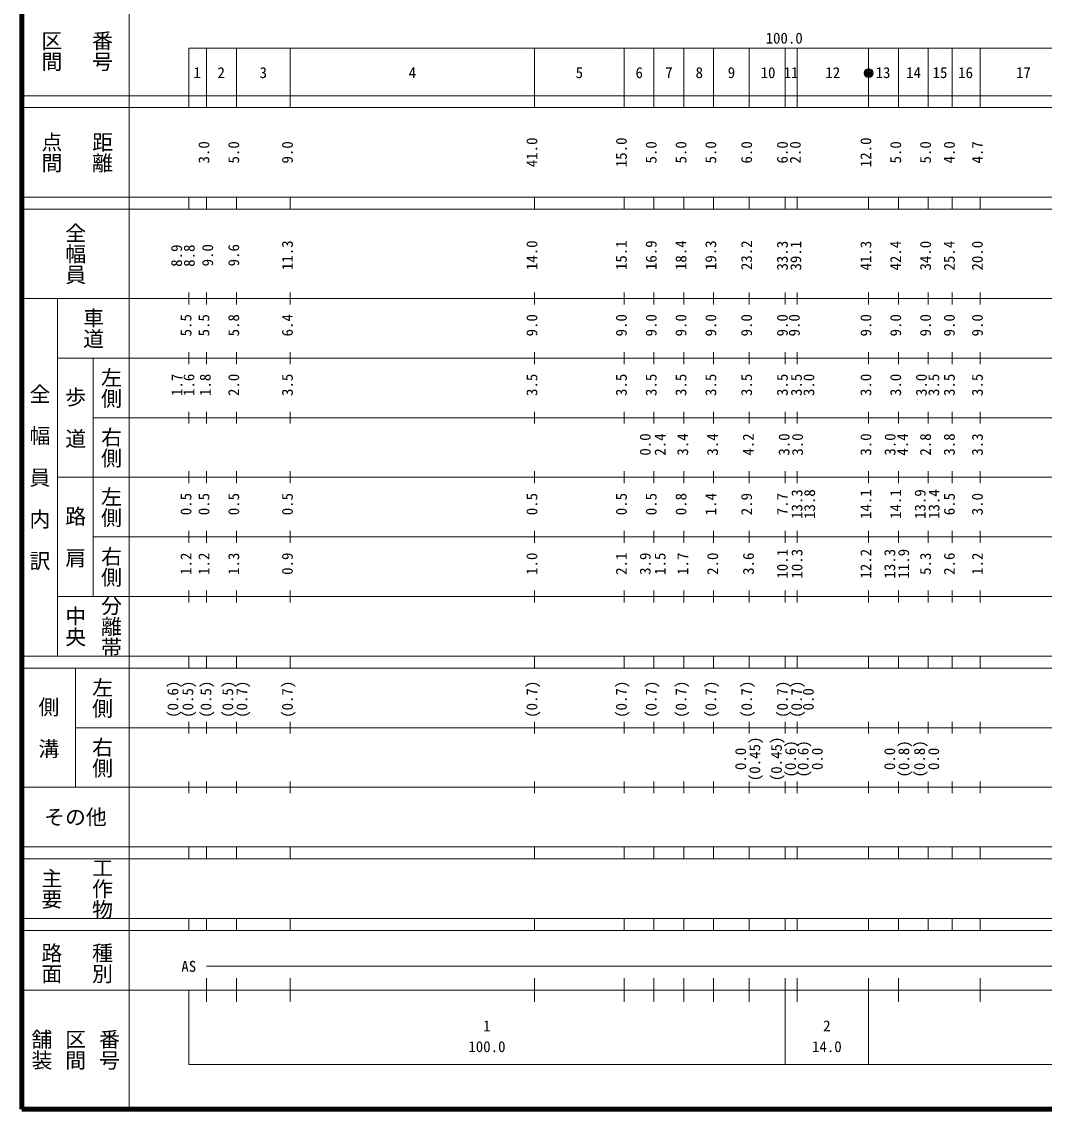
# Model space of a CAD drawing. Units: millimetres on the paper, enlarged 1000 times. Extents: x 40000 to 680000, y 20000 to 380000.
# Drawn here: x 40000 to 211453, y 20000 to 202409 of the extents above; entities that cross this region are included whole.
import ezdxf
from ezdxf.enums import TextEntityAlignment as Align

# ---------------------------------------------------------------- set-up
doc = ezdxf.new("R2010")
doc.units = ezdxf.units.MM
doc.header["$LTSCALE"] = 1000
doc.header["$PDMODE"] = 32
doc.header["$PDSIZE"] = 500
doc.layers.add('M-TTL', color=2, linetype='Continuous', lineweight=140)
doc.layers.add('M-TTL-BAND', color=7, linetype='Continuous', lineweight=13)
doc.styles.add('@ＭＳ ゴシック', font='')
doc.styles.add('ＭＳ ゴシック', font='')
doc.styles.get('@ＭＳ ゴシック').set_extended_font_data('@MS Gothic')
doc.styles.get('ＭＳ ゴシック').set_extended_font_data('MS Gothic')

msp = doc.modelspace()

# ---------------------------------------------------------------- linework, layer by layer
at = {"layer": 'M-TTL'}
for p, q in [((40000, 380000), (40000, 20000)), ((40000, 20000), (680000, 20000))]:
    msp.add_line(p, q, dxfattribs=at)
at = {"layer": 'M-TTL-BAND'}
for p, q in [((58000, 370000), (58000, 20000)), ((68000, 198000), (579000, 198000)), ((68000, 198000), (68000, 188000)), ((71000, 188000), (71000, 198000)), ((76000, 188000), (76000, 198000)), ((85000, 188000), (85000, 198000)), ((126000, 188000), (126000, 198000)), ((141000, 188000), (141000, 198000)), ((146000, 188000), (146000, 198000)), ((151000, 188000), (151000, 198000)), ((156000, 188000), (156000, 198000)), ((162000, 188000), (162000, 198000)), ((168000, 188000), (168000, 198000)), ((170000, 188000), (170000, 198000)), ((182000, 188000), (182000, 198000)), ((187000, 188000), (187000, 198000)), ((192000, 188000), (192000, 198000)), ((196000, 188000), (196000, 198000)), ((200700, 188000), (200700, 198000)), ((40000, 190000), (579000, 190000)), ((40000, 188000), (579000, 188000)), ((40000, 173000), (579000, 173000)), ((68000, 171000), (68000, 173000)), ((71000, 171000), (71000, 173000)), ((76000, 171000), (76000, 173000)), ((85000, 171000), (85000, 173000)), ((126000, 171000), (126000, 173000)), ((141000, 171000), (141000, 173000)), ((146000, 171000), (146000, 173000)), ((151000, 171000), (151000, 173000)), ((156000, 171000), (156000, 173000)), ((162000, 171000), (162000, 173000)), ((168000, 171000), (168000, 173000)), ((170000, 171000), (170000, 173000)), ((182000, 171000), (182000, 173000)), ((187000, 171000), (187000, 173000)), ((192000, 171000), (192000, 173000)), ((196000, 171000), (196000, 173000)), ((200700, 171000), (200700, 173000)), ((40000, 171000), (579000, 171000)), ((68000, 155000), (68000, 157000)), ((71000, 155000), (71000, 157000)), ((76000, 155000), (76000, 157000)), ((85000, 155000), (85000, 157000)), ((126000, 155000), (126000, 157000)), ((141000, 155000), (141000, 157000)), ((146000, 155000), (146000, 157000)), ((151000, 155000), (151000, 157000)), ((156000, 155000), (156000, 157000)), ((162000, 155000), (162000, 157000)), ((168000, 155000), (168000, 157000)), ((170000, 155000), (170000, 157000)), ((182000, 155000), (182000, 157000)), ((187000, 155000), (187000, 157000)), ((192000, 155000), (192000, 157000)), ((196000, 155000), (196000, 157000)), ((200700, 155000), (200700, 157000)), ((40000, 156000), (579000, 156000)), ((46000, 96000), (46000, 156000)), ((46000, 146000), (579000, 146000)), ((52000, 146000), (52000, 106000)), ((68000, 145000), (68000, 147000)), ((71000, 145000), (71000, 147000)), ((76000, 145000), (76000, 147000)), ((85000, 145000), (85000, 147000)), ((126000, 145000), (126000, 147000)), ((141000, 145000), (141000, 147000)), ((146000, 145000), (146000, 147000)), ((151000, 145000), (151000, 147000)), ((156000, 145000), (156000, 147000)), ((162000, 145000), (162000, 147000)), ((168000, 145000), (168000, 147000)), ((170000, 145000), (170000, 147000)), ((182000, 145000), (182000, 147000)), ((187000, 145000), (187000, 147000)), ((192000, 145000), (192000, 147000)), ((196000, 145000), (196000, 147000)), ((200700, 145000), (200700, 147000)), ((68000, 135000), (68000, 137000)), ((71000, 135000), (71000, 137000)), ((76000, 135000), (76000, 137000)), ((85000, 135000), (85000, 137000)), ((126000, 135000), (126000, 137000)), ((141000, 135000), (141000, 137000)), ((146000, 135000), (146000, 137000)), ((151000, 135000), (151000, 137000)), ((156000, 135000), (156000, 137000)), ((162000, 135000), (162000, 137000)), ((168000, 135000), (168000, 137000)), ((170000, 135000), (170000, 137000)), ((182000, 135000), (182000, 137000)), ((187000, 135000), (187000, 137000)), ((192000, 135000), (192000, 137000)), ((196000, 135000), (196000, 137000)), ((200700, 135000), (200700, 137000)), ((52000, 136000), (579000, 136000)), ((46000, 126000), (579000, 126000)), ((68000, 125000), (68000, 127000)), ((71000, 125000), (71000, 127000)), ((76000, 125000), (76000, 127000)), ((85000, 125000), (85000, 127000)), ((126000, 125000), (126000, 127000)), ((141000, 125000), (141000, 127000)), ((146000, 125000), (146000, 127000)), ((151000, 125000), (151000, 127000)), ((156000, 125000), (156000, 127000)), ((162000, 125000), (162000, 127000)), ((168000, 125000), (168000, 127000)), ((170000, 125000), (170000, 127000)), ((182000, 125000), (182000, 127000)), ((187000, 125000), (187000, 127000)), ((192000, 125000), (192000, 127000)), ((196000, 125000), (196000, 127000)), ((200700, 125000), (200700, 127000)), ((68000, 115000), (68000, 117000)), ((71000, 115000), (71000, 117000)), ((76000, 115000), (76000, 117000)), ((85000, 115000), (85000, 117000)), ((126000, 115000), (126000, 117000)), ((141000, 115000), (141000, 117000)), ((146000, 115000), (146000, 117000)), ((151000, 115000), (151000, 117000)), ((156000, 115000), (156000, 117000)), ((162000, 115000), (162000, 117000)), ((168000, 115000), (168000, 117000)), ((170000, 115000), (170000, 117000)), ((182000, 115000), (182000, 117000)), ((187000, 115000), (187000, 117000)), ((192000, 115000), (192000, 117000)), ((196000, 115000), (196000, 117000)), ((200700, 115000), (200700, 117000)), ((52000, 116000), (579000, 116000)), ((46000, 106000), (579000, 106000)), ((68000, 105000), (68000, 107000)), ((71000, 105000), (71000, 107000)), ((76000, 105000), (76000, 107000)), ((85000, 105000), (85000, 107000)), ((126000, 105000), (126000, 107000)), ((141000, 105000), (141000, 107000)), ((146000, 105000), (146000, 107000)), ((151000, 105000), (151000, 107000)), ((156000, 105000), (156000, 107000)), ((162000, 105000), (162000, 107000)), ((168000, 105000), (168000, 107000)), ((170000, 105000), (170000, 107000)), ((182000, 105000), (182000, 107000)), ((187000, 105000), (187000, 107000)), ((192000, 105000), (192000, 107000)), ((196000, 105000), (196000, 107000)), ((200700, 105000), (200700, 107000)), ((40000, 96000), (579000, 96000)), ((68000, 94000), (68000, 96000)), ((71000, 94000), (71000, 96000)), ((76000, 94000), (76000, 96000)), ((85000, 94000), (85000, 96000)), ((126000, 94000), (126000, 96000)), ((141000, 94000), (141000, 96000)), ((146000, 94000), (146000, 96000)), ((151000, 94000), (151000, 96000)), ((156000, 94000), (156000, 96000)), ((162000, 94000), (162000, 96000)), ((168000, 94000), (168000, 96000)), ((170000, 94000), (170000, 96000)), ((182000, 94000), (182000, 96000)), ((187000, 94000), (187000, 96000)), ((192000, 94000), (192000, 96000)), ((196000, 94000), (196000, 96000)), ((200700, 94000), (200700, 96000)), ((40000, 94000), (579000, 94000)), ((49000, 94000), (49000, 74000)), ((49000, 84000), (579000, 84000)), ((68000, 83000), (68000, 85000)), ((71000, 83000), (71000, 85000)), ((76000, 83000), (76000, 85000)), ((85000, 83000), (85000, 85000)), ((126000, 83000), (126000, 85000)), ((141000, 83000), (141000, 85000)), ((146000, 83000), (146000, 85000)), ((151000, 83000), (151000, 85000)), ((156000, 83000), (156000, 85000)), ((162000, 83000), (162000, 85000)), ((168000, 83000), (168000, 85000)), ((170000, 83000), (170000, 85000)), ((182000, 83000), (182000, 85000)), ((187000, 83000), (187000, 85000)), ((192000, 83000), (192000, 85000)), ((196000, 83000), (196000, 85000)), ((200700, 83000), (200700, 85000)), ((68000, 73000), (68000, 75000)), ((71000, 73000), (71000, 75000)), ((76000, 73000), (76000, 75000)), ((85000, 73000), (85000, 75000)), ((126000, 73000), (126000, 75000)), ((141000, 73000), (141000, 75000)), ((146000, 73000), (146000, 75000)), ((151000, 73000), (151000, 75000)), ((156000, 73000), (156000, 75000)), ((162000, 73000), (162000, 75000)), ((168000, 73000), (168000, 75000)), ((170000, 73000), (170000, 75000)), ((182000, 73000), (182000, 75000)), ((187000, 73000), (187000, 75000)), ((192000, 73000), (192000, 75000)), ((196000, 73000), (196000, 75000)), ((200700, 73000), (200700, 75000)), ((40000, 74000), (579000, 74000)), ((40000, 64000), (579000, 64000)), ((68000, 62000), (68000, 64000)), ((71000, 62000), (71000, 64000)), ((76000, 62000), (76000, 64000)), ((85000, 62000), (85000, 64000)), ((126000, 62000), (126000, 64000)), ((141000, 62000), (141000, 64000)), ((146000, 62000), (146000, 64000)), ((151000, 62000), (151000, 64000)), ((156000, 62000), (156000, 64000)), ((162000, 62000), (162000, 64000)), ((168000, 62000), (168000, 64000)), ((170000, 62000), (170000, 64000)), ((182000, 62000), (182000, 64000)), ((187000, 62000), (187000, 64000)), ((192000, 62000), (192000, 64000)), ((196000, 62000), (196000, 64000)), ((200700, 62000), (200700, 64000)), ((40000, 62000), (579000, 62000)), ((40000, 52000), (579000, 52000)), ((68000, 50000), (68000, 52000)), ((71000, 50000), (71000, 52000)), ((76000, 50000), (76000, 52000)), ((85000, 50000), (85000, 52000)), ((126000, 50000), (126000, 52000)), ((141000, 50000), (141000, 52000)), ((146000, 50000), (146000, 52000)), ((151000, 50000), (151000, 52000)), ((156000, 50000), (156000, 52000)), ((162000, 50000), (162000, 52000)), ((168000, 50000), (168000, 52000)), ((170000, 50000), (170000, 52000)), ((182000, 50000), (182000, 52000)), ((187000, 50000), (187000, 52000)), ((192000, 50000), (192000, 52000)), ((196000, 50000), (196000, 52000)), ((200700, 50000), (200700, 52000)), ((40000, 50000), (579000, 50000)), ((71000, 44000), (452000, 44000)), ((71000, 38000), (71000, 42000)), ((76000, 38000), (76000, 42000)), ((85000, 38000), (85000, 42000)), ((126000, 38000), (126000, 42000)), ((141000, 38000), (141000, 42000)), ((146000, 38000), (146000, 42000)), ((151000, 38000), (151000, 42000)), ((156000, 38000), (156000, 42000)), ((162000, 38000), (162000, 42000)), ((168000, 27500), (168000, 42000)), ((170000, 38000), (170000, 42000)), ((182000, 27500), (182000, 42000)), ((187000, 38000), (187000, 42000)), ((200700, 38000), (200700, 42000)), ((40000, 40000), (579000, 40000)), ((68000, 40000), (68000, 27500)), ((68000, 27500), (579000, 27500))]:
    msp.add_line(p, q, dxfattribs=at)
for radius in [750, 600, 450, 300, 150, 20]:
    msp.add_circle((182000, 193791), radius, dxfattribs=at)
msp.add_point((182000, 193791), dxfattribs=at)

# ---------------------------------------------------------------- texts
at = {"layer": 'M-TTL-BAND', "style": '@ＭＳ ゴシック'}
for s, p in [('番号', (53500, 197500)), ('区間', (45000, 197500)), ('点間', (45000, 180500)), ('距離', (53500, 180500)), ('全幅員', (49000, 163500)), ('車道', (52000, 151000)), ('左側', (55000, 141000)), ('全\u3000幅\u3000員\u3000内\u3000訳', (43000, 126000)), ('歩\u3000道', (49000, 136000)), ('右側', (55000, 131000)), ('左側', (55000, 121000)), ('路\u3000肩', (49000, 116000)), ('右側', (55000, 111000)), ('分離帯', (55000, 101000)), ('中央', (49000, 101000)), ('左側', (53500, 89000)), ('側\u3000溝', (44500, 84000)), ('右側', (53500, 79000)), ('主要', (45000, 57000)), ('工作物', (53500, 57000)), ('路面', (45000, 44500)), ('種別', (53500, 44500)), ('舗装', (43333, 30000)), ('区間', (49000, 30000)), ('番号', (54667, 30000))]:
    msp.add_text(s, height=2566, rotation=270, dxfattribs=at).set_placement(p, align=Align.MIDDLE_CENTER)
at = {"layer": 'M-TTL-BAND', "style": 'ＭＳ ゴシック'}
for s, p in [('100.0', (167844, 198195)), ('1', (69424, 192405)), ('2', (73439, 192405)), ('3', (80500, 192405)), ('4', (105500, 192405)), ('5', (133500, 192405)), ('6', (143536, 192405)), ('7', (148521, 192405)), ('8', (153610, 192405)), ('9', (159000, 192405)), ('10', (165137, 192405)), ('11', (169000, 192405)), ('12', (176000, 192405)), ('13', (184416, 192405)), ('14', (189540, 192405)), ('15', (193971, 192405)), ('16', (198263, 192405)), ('17', (207950, 192405)), ('AS', (68000, 42500)), ('1', (118000, 32523)), ('2', (175000, 32523)), ('100.0', (118000, 29033)), ('14.0', (175000, 29033))]:
    msp.add_text(s, height=1833, dxfattribs=at).set_placement(p, align=Align.BOTTOM_CENTER)
for s, p in [('41.0', (127000, 180500)), ('15.0', (142000, 180500)), ('12.0', (183000, 180500)), ('3.0', (72000, 180500)), ('5.0', (77000, 180500)), ('9.0', (86000, 180500)), ('5.0', (147000, 180500)), ('5.0', (152000, 180500)), ('5.0', (157000, 180500)), ('6.0', (163000, 180500)), ('6.0', (169000, 180500)), ('2.0', (171167, 180500)), ('5.0', (188000, 180500)), ('5.0', (193000, 180500)), ('4.0', (197000, 180500)), ('4.7', (201700, 180500)), ('8.9', (67422, 163174)), ('8.8', (69545, 163174)), ('9.0', (72633, 163245)), ('9.6', (77000, 163245)), ('11.3', (86000, 163245)), ('14.0', (127000, 163245)), ('15.1', (142000, 163245)), ('16.9', (147000, 163245)), ('18.4', (152000, 163245)), ('19.3', (157000, 163245)), ('23.2', (163000, 163245)), ('33.3', (169000, 163174)), ('39.1', (171256, 163174)), ('41.3', (183000, 163174)), ('42.4', (188000, 163174)), ('34.0', (193000, 163174)), ('25.4', (197000, 163174)), ('20.0', (201700, 163174)), ('5.8', (77000, 151500)), ('6.4', (86000, 151500)), ('9.0', (127000, 151500)), ('9.0', (142000, 151500)), ('9.0', (147000, 151500)), ('9.0', (152000, 151500)), ('9.0', (157000, 151500)), ('9.0', (163000, 151500)), ('9.0', (169000, 151500)), ('9.0', (171000, 151500)), ('9.0', (183000, 151500)), ('9.0', (188000, 151500)), ('9.0', (193000, 151500)), ('9.0', (197000, 151500)), ('9.0', (201700, 151500)), ('5.5', (69000, 151500)), ('5.5', (72000, 151500)), ('1.7', (67472, 141500)), ('1.6', (69482, 141500)), ('1.8', (72229, 141500)), ('2.0', (77000, 141500)), ('3.5', (86000, 141500)), ('3.5', (127000, 141500)), ('3.5', (142000, 141500)), ('3.5', (147000, 141500)), ('3.5', (152000, 141500)), ('3.5', (157000, 141500)), ('3.5', (163000, 141500)), ('3.5', (169000, 141500)), ('3.5', (171352, 141500)), ('3.0', (173446, 141500)), ('3.0', (183000, 141500)), ('3.0', (188000, 141500)), ('3.0', (192315, 141500)), ('3.5', (194394, 141500)), ('3.5', (197000, 141500)), ('3.5', (201700, 141500)), ('0.0', (146000, 131500)), ('2.4', (148500, 131500)), ('3.4', (152288, 131500)), ('3.4', (157288, 131500)), ('4.2', (163288, 131500)), ('3.0', (169288, 131500)), ('3.0', (171540, 131500)), ('3.0', (183000, 131500)), ('3.0', (187064, 131500)), ('4.4', (189156, 131500)), ('2.8', (193000, 131500)), ('3.8', (197000, 131500)), ('3.3', (201700, 131500)), ('0.5', (69000, 121500)), ('0.5', (72000, 121500)), ('0.5', (77000, 121500)), ('0.5', (86000, 121500)), ('0.5', (127000, 121500)), ('0.5', (142000, 121500)), ('0.5', (147000, 121500)), ('0.8', (152000, 121500)), ('1.4', (157000, 121500)), ('2.9', (163000, 121500)), ('7.7', (169000, 121500)), ('13.3', (171452, 121500)), ('13.8', (173575, 121500)), ('14.1', (183000, 121500)), ('14.1', (188000, 121500)), ('13.9', (192108, 121500)), ('13.4', (194432, 121500)), ('6.5', (197000, 121500)), ('3.0', (201700, 121500)), ('1.2', (69000, 111500)), ('1.2', (72000, 111500)), ('1.3', (77000, 111500)), ('0.9', (86000, 111500)), ('1.0', (127000, 111500)), ('2.1', (142000, 111500)), ('3.9', (146000, 111500)), ('1.5', (148500, 111500)), ('1.7', (152310, 111500)), ('2.0', (157310, 111500)), ('3.6', (163310, 111500)), ('10.1', (169000, 111500)), ('10.3', (171455, 111500)), ('12.2', (183000, 111500)), ('13.3', (187012, 111500)), ('11.9', (189338, 111500)), ('5.3', (193000, 111500)), ('2.6', (197000, 111500)), ('1.2', (201700, 111500)), ('(0.6)', (66805, 88764)), ('(0.5)', (69305, 88764)), ('(0.5)', (72339, 88764)), ('(0.5)', (76000, 88764)), ('(0.7)', (78370, 88764)), ('(0.7)', (86000, 88764)), ('(0.7)', (127000, 88764)), ('(0.7)', (142000, 88764)), ('(0.7)', (147000, 88764)), ('(0.7)', (152000, 88764)), ('(0.7)', (157000, 88764)), ('(0.7)', (163000, 88764)), ('(0.7)', (169000, 88764)), ('(0.7)', (171386, 88764)), ('0.0', (173351, 88764)), ('(0.45)', (164370, 78764)), ('(0.45)', (168000, 78764)), ('0.0', (162000, 78764)), ('(0.6)', (170370, 78764)), ('(0.6)', (172483, 78764)), ('0.0', (174853, 78764)), ('0.0', (187000, 78764)), ('(0.8)', (189370, 78764)), ('(0.8)', (192000, 78764)), ('0.0', (194370, 78764))]:
    msp.add_text(s, height=1833, rotation=90, dxfattribs=at).set_placement(p, align=Align.BOTTOM_CENTER)
msp.add_text('その他', height=2566, dxfattribs=at).set_placement((49000, 69000), align=Align.MIDDLE_CENTER)

doc.saveas('drawing.dxf')
